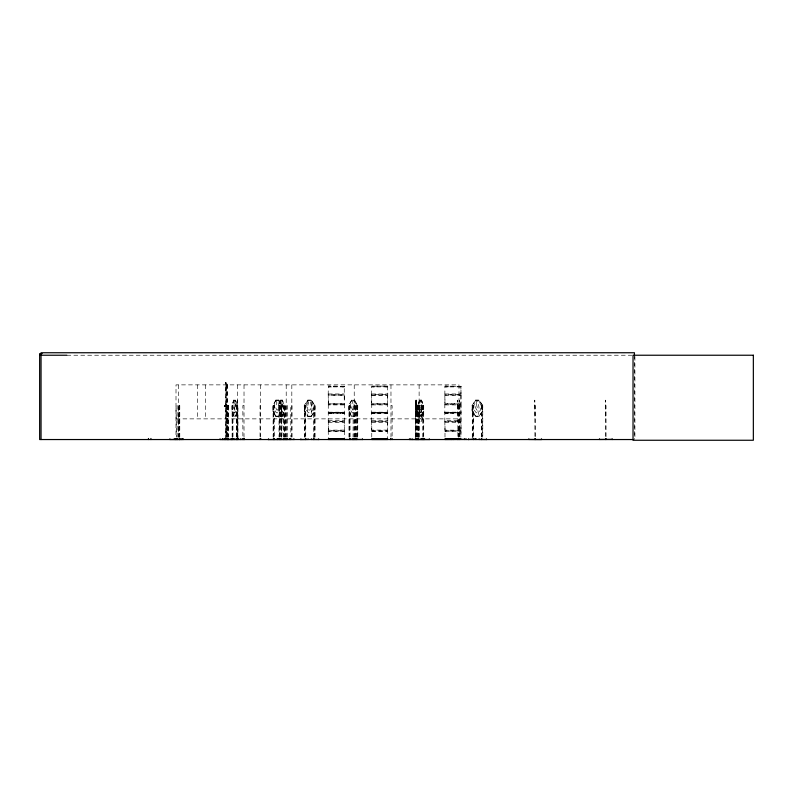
<?xml version="1.0" encoding="UTF-8"?>
<svg xmlns="http://www.w3.org/2000/svg" width="793" height="793" viewBox="0 0 793 793"><rect width="100%" height="100%" fill="white"/><g stroke="black" fill="none" stroke-linecap="round" stroke-linejoin="round"><path stroke-width="0.59" stroke-dasharray="3.96 2.97" d="M328.371 426.188L328.262 430.589L344.39 430.629L344.251 438.985M328.371 399.434L328.213 403.924L344.41 403.924L344.251 426.188M344.251 399.434L344.251 386.082L344.231 386.905M371.768 426.188L371.768 438.985M371.768 399.434L371.6 403.924L387.767 403.885L387.638 404.916M387.638 426.188L387.797 421.281L371.62 421.242L371.758 404.817M387.638 399.434L387.797 394.537L371.62 394.498L371.729 386.082L387.777 386.132L371.709 386.122M444.992 426.188L444.992 438.985M444.992 399.434L444.833 403.924L461.03 403.924L461.07 430.877L444.863 431.114M461.05 394.706L461.03 403.964M224.231 406.244C226.283 408.207 224.201 403.181 224.231 406.72M224.409 406.264C224.399 407.939 224.399 404.202 224.409 405.867M226.005 406.581L225.995 405.372L225.995 406.769L226.005 405.56L228.315 405.53L228.315 437.092M227.125 406.581L227.115 405.372L227.095 437.092M227.829 405.372C228.969 409.654 228.959 402.477 227.829 406.769M228.721 406.264C228.701 407.939 228.701 404.202 228.721 405.867M225.291 405.372L225.291 406.769M227.115 406.769L227.115 405.372M415.502 405.094L415.8 416.275L416.345 416.275L416.494 405.084L416.137 412.786L415.611 409.575M415.8 416.275L416.206 400.098L416.731 439.54M344.35 386.409L328.312 386.082L328.183 394.656L344.43 394.617M328.282 404.509L328.213 421.281L344.37 421.252M344.251 404.916L328.371 404.916M344.39 430.668L344.251 422.183M387.638 431.66L387.658 422.183M460.921 386.389L444.932 386.082L444.833 394.537L461.04 394.627M444.823 404.004L444.833 421.281L461.001 421.252M328.213 394.577L328.352 403.34L344.261 403.34L344.261 395.529L328.352 395.529M344.261 430.084L328.371 430.133L328.243 421.252M415.671 439.54L415.611 405.53L415.81 400.237L416.335 400.237M460.892 395.439L460.892 403.34L444.982 403.34L444.823 394.577M460.892 430.183L444.992 430.133L444.823 421.321M416.196 407.899L415.958 410.001L416.206 400.931M415.552 405.53L415.938 400.098M416.206 416.275L416.593 410.833M283.626 437.112L283.527 405.064L284.499 405.53L284.499 437.112M235.511 416.275L237.365 410.833L235.63 416.275L233.687 416.275L235.511 400.098L237.246 405.53L237.285 437.112M344.251 412.826L328.183 412.618L344.311 412.449L344.311 413.163M371.679 413.123L387.836 412.994M420.112 406.323L419.507 413.302L420.112 415.393L420.736 415.393L421.37 410.933L420.736 406.323L419.993 406.323M461.04 412.618L444.814 412.578L461.02 412.697M279.314 405.064L279.423 437.112M307.813 405.53L308.933 400.931L310.162 400.931L311.252 405.53M461.011 431.124L460.872 438.985M328.193 403.964L328.292 404.499M371.659 394.458L371.748 403.34L387.658 403.34L387.807 404.004M371.59 403.964L371.729 404.638M371.62 421.291L371.748 430.084L387.658 430.084M280.682 400.098C278.165 405.421 278.155 411.111 280.682 416.275M280.712 400.237L279.007 405.53L279.017 437.112M282.288 416.137L284.172 410.883L282.308 416.275M479.15 400.237L475.631 400.237L473.907 405.53L473.907 409.575L476.216 412.786L478.506 412.786L480.766 409.575L480.766 405.53L479.071 400.237L482.58 405.53L482.531 437.112M233.687 416.275L231.952 410.833L232.022 405.481L233.816 400.098M419.596 400.098L417.643 405.53L417.643 416.226L419.477 421.668M417.772 405.53L419.626 400.237M419.477 405.491L417.514 410.933L419.477 416.275L421.519 416.275L423.412 410.883L423.412 405.481L421.519 400.098L419.477 400.098M421.361 416.137L423.224 410.833L420.736 400.931M421.39 416.275L423.353 410.833L421.271 405.491M421.271 421.668L423.224 416.226M344.34 404.46L328.262 404.41M344.34 421.817L328.262 421.777M460.961 404.46L444.863 404.371M328.233 430.629L328.371 438.985M344.35 395.033L328.262 395.033M371.62 430.629L387.767 430.629M342.229 386.895L343.627 386.895M342.229 413.639L343.627 413.639M385.626 386.895L387.014 386.895M385.626 413.639L387.014 413.639M458.85 386.895L460.247 386.895M458.85 413.639L460.247 413.639M275.885 416.275L272.99 410.833L272.891 405.481L275.885 400.098M275.934 400.237L273.089 405.53L273.109 437.112M278.72 416.275L281.624 410.833M275.786 400.098L278.819 400.098L281.713 405.481L281.713 410.883L278.819 416.275L275.786 416.275L272.891 410.883L275.934 416.137M351.745 400.098L348.841 405.53L348.751 410.883L351.636 416.275L354.679 416.275L357.574 410.883L354.53 416.137M354.58 416.275L357.474 410.833L357.574 405.481L354.58 400.098L351.636 400.098L348.751 405.481L350.07 405.53L350.07 437.112M311.252 407.899L310.083 410.001L308.933 410.001L307.813 407.899M329.115 386.895L331.583 386.895M329.115 413.639L331.583 413.639M372.512 386.895L374.98 386.895M372.512 413.639L374.98 413.639M445.735 386.895L448.204 386.895M445.735 413.639L448.204 413.639M311.381 416.275L307.743 416.275L304.244 410.883L304.244 405.481L307.823 400.098L311.381 400.098M307.882 400.237L304.433 405.53L304.522 437.112M311.252 416.137L314.89 410.883L314.89 405.481L311.302 400.098L311.302 416.275L314.89 410.883M479.071 416.137L482.699 410.883L479.121 416.275L475.572 416.275L472.083 410.883L472.083 405.481L475.651 400.098M475.711 400.237L472.271 405.53L472.271 439.54M355.195 437.092L355.155 405.471M344.36 386.35L328.312 386.082L328.391 386.905M387.628 386.102L387.787 394.498M387.628 412.846L371.58 412.578L387.638 412.756M460.852 412.846L444.992 412.756M328.371 412.756L344.281 412.776M328.371 412.241L344.251 412.241L344.251 413.639L328.371 413.639L328.401 412.241L344.231 412.261M387.628 386.905L371.778 386.905M371.768 412.241L387.638 412.241L371.798 412.241M387.628 413.649L371.798 413.639M460.852 386.905L445.012 386.905M460.852 413.619L445.032 413.639M419.021 405.431L418.991 437.092M473.233 405.501L473.223 437.112M344.212 386.895L328.401 386.895M356.602 405.114L357.772 405.53L357.772 437.112M344.35 413.153L328.342 413.133M444.932 386.082L461.011 386.379M305.364 405.52L305.464 437.112M387.668 412.796L371.58 413.044M280.821 405.064L281.921 405.53L281.921 437.112M66.899 355.234L631.793 355.234M227.254 384.169L225.985 384.169L225.946 437.092M226.124 387.658L226.124 389.74M328.352 393.962L344.261 393.962M371.748 393.962L387.658 393.962M444.982 393.962L460.892 393.962L460.931 386.082L461.011 394.547M371.659 395.033L387.767 394.983M461.001 394.983L444.853 394.944M371.748 395.529L387.658 395.529L387.638 403.34M444.982 395.529L460.892 395.529M237.523 400.098L237.365 439.54M280.553 400.098L282.437 400.098L284.172 405.481L284.172 410.883M235.61 400.237L233.717 400.237L232.845 405.53L232.845 409.575L234.004 412.786L235.184 412.786L236.364 409.575L235.481 400.237M278.779 400.237L275.835 400.237L274.418 405.53L274.418 409.575L276.291 412.786L278.194 412.786L280.098 409.575L280.098 405.53L278.67 400.237M282.407 400.237L280.583 400.237L279.741 405.53L279.741 409.575L280.861 412.786L281.991 412.786L283.141 409.575L282.288 400.237M311.332 400.237L307.803 400.237L306.078 405.53L306.078 409.575L308.388 412.786L310.687 412.786L312.957 409.575L312.957 405.53L311.252 400.237L314.771 405.53M354.63 400.237L351.686 400.237L350.278 405.53L350.278 409.575L352.151 412.786L354.045 412.786L355.958 409.575L355.958 405.53L354.53 400.237L357.375 405.53M421.489 400.237L419.507 400.237L418.575 409.575L419.814 412.786L421.063 412.786L422.282 409.575L421.361 400.237L423.224 405.53L423.224 437.112M235.025 400.931L234.312 400.931L233.717 405.53L234.312 410.001L234.897 410.001L235.471 407.899L234.897 400.931M281.852 400.931L281.158 400.931L280.583 405.53L281.158 410.001L281.723 410.001L282.278 407.899L281.723 400.931M353.698 400.931L352.647 400.931L351.686 405.53L351.686 407.899L352.647 410.001L353.599 410.001L354.521 407.899L353.599 400.931M420.855 400.931L420.112 400.931L419.507 405.53L419.507 407.899L420.112 410.001L420.736 410.001L421.37 405.53L419.348 405.491M477.981 400.931L476.762 400.931L475.641 405.53L475.641 407.899L476.762 410.001L477.901 410.001L479.071 407.899L477.901 400.931M387.767 404.371L371.669 404.46M226.263 404.926L226.828 404.926L226.828 407.215L226.263 407.215M371.768 404.916L387.658 404.916L387.787 421.242M444.992 404.916L460.892 404.916L460.892 420.706L444.982 420.706M232.428 405.481L232.508 437.112M273.803 405.481L273.892 437.112M356.602 405.481L356.672 437.112M422.689 405.481L422.828 437.112M481.52 405.481L482.778 405.53L482.778 438.331M244.026 405.53L242.866 405.53L242.866 437.092M260.619 405.53L260.045 405.53L260.045 437.092M272.891 405.481L274.219 405.53L274.219 437.112M278.819 405.481L279.889 405.53L279.889 437.112M304.244 405.481L305.721 405.53L305.721 437.112M390.969 405.53L392.129 405.53L392.119 437.092M416.107 437.112L415.8 400.098L416.345 400.098L416.731 405.53M416.593 405.53L417.177 405.53L417.177 437.112M419.12 405.53L417.584 405.481L417.584 416.275M457.73 405.481L458.988 405.53M459.325 405.481L459.91 405.53L459.91 439.54M472.083 405.481L473.471 405.53L473.471 437.112M534.779 405.481L535.364 405.53L535.364 439.54M605.455 405.481L606.04 405.53L606.04 439.54M226.689 405.758L226.689 406.373M226.005 405.927L225.301 406.254M227.115 405.927L227.829 405.927M225.291 406.214L226.005 406.214M227.115 406.214L227.829 406.214M226.124 410.536L226.124 412.608M231.903 410.883L233.816 416.275M348.95 410.833L351.745 416.275M415.552 410.833L415.938 416.275M417.455 410.883L419.626 416.137M472.083 410.883L475.711 416.137L479.15 416.137M237.186 411.983L237.186 428.161M444.962 413.133L460.852 412.776M233.717 416.137L235.61 416.137M275.835 416.137L278.779 416.137M280.583 416.137L282.407 416.137M307.803 416.137L311.332 416.137M351.686 416.137L354.63 416.137M415.81 416.137L416.335 416.137M419.507 416.137L421.489 416.137M282.437 416.275L280.553 416.275L278.878 410.833M423.095 416.226L421.39 421.668L419.348 421.668L417.514 416.226M457.868 416.275L457.73 400.098L457.868 437.112M459.464 416.275L459.325 400.098L459.464 437.112M534.918 416.275L534.779 400.098L534.918 437.112M605.594 416.275L605.455 400.098L605.594 437.112M176.006 418.873L458.988 418.873M328.352 420.706L344.261 420.706M371.748 420.706L387.658 420.706M371.659 421.777L387.767 421.737M444.863 421.737L461.001 421.737M328.352 422.282L344.261 422.282M371.748 422.282L387.658 422.282M444.982 422.282L460.892 422.282L460.892 430.133M444.863 430.629L461.001 430.629M226.124 431.174L226.124 433.256M328.243 431.114L344.37 431.114M371.639 431.114L387.767 431.114M344.261 431.66L328.352 431.57M371.748 431.66L387.658 431.66L387.638 438.985M444.982 431.66L460.892 431.66L460.892 437.042M481.569 405.114L481.579 439.54M349.614 405.53L349.743 437.112M422.788 405.193L423.73 405.53L423.73 437.112M418.139 405.114L418.179 437.112M226.134 383.981L225.579 382.583M482.699 405.481L479.121 400.098L475.572 400.098L479.121 416.275M475.651 416.275L472.192 410.833L472.162 405.481M278.72 400.098L281.624 405.53L281.594 437.112M344.39 403.885L344.251 403.34M421.39 400.098L423.353 405.53M419.596 416.275L417.643 410.833L419.507 405.629L418.575 414.977L419.814 418.179L421.063 418.179L422.282 414.977L421.361 405.629M237.365 405.53L235.63 400.098L233.687 400.098L231.952 405.53L232.993 405.53L232.993 437.112M282.308 400.098L284.112 405.53M416.196 400.237L416.394 405.53M416.018 405.51L415.998 437.112M416.067 400.931L416.196 405.53M634.915 356.454L634.915 439.54M634.43 355.234L634.43 439.54M482.501 405.53L482.501 410.833M481.837 405.53L481.837 437.112M472.529 405.53L472.529 437.112M458.988 437.092L458.988 384.873L176.006 384.873L175.996 437.092M458.314 405.53L458.314 439.54M423.165 410.883L423.165 416.275M419.12 384.873L419.12 437.092M418.694 405.53L418.694 439.54M418.298 405.53L418.298 437.112M418.02 405.53L418.02 437.092M417.891 405.53L417.782 437.112M417.068 405.53L417.068 437.112M415.532 405.084L415.562 437.112M390.969 384.873L390.979 437.092M357.445 405.53L357.445 437.112M356.989 405.53L356.989 439.54M355.323 437.092L355.323 405.53L353.153 405.074L353.073 437.092M354.223 384.873L354.223 437.092M354.084 405.53L354.084 437.092M349.287 405.53L349.287 437.112M348.97 405.53L348.97 437.112M315.029 437.112L315.029 405.53L313.76 405.114L313.83 439.54M314.811 405.481L314.771 439.54M314.078 405.53L314.078 437.112M307.743 400.098L307.743 416.275L304.353 410.833L304.324 405.481M304.78 405.53L304.78 437.112M291.953 437.092L291.953 405.53L290.724 405.53L290.853 437.092M291.824 384.873L291.824 437.092M287.353 437.092L287.353 405.53L284.994 405.53L284.994 437.092M286.204 384.873L286.204 437.092M285.995 405.53L285.995 437.092M285.212 405.53L285.212 437.092M284.043 405.481L284.033 439.54M281.138 405.53L281.138 439.54M280.831 405.084L280.811 437.112M279.483 405.53L279.483 437.112M273.436 405.53L273.436 437.112M260.619 384.873L260.619 437.092M244.016 384.873L244.016 438.301M237.959 439.54L237.959 405.53L236.344 405.53L236.344 437.092M237.771 405.53L237.771 437.112M237.563 384.873L237.523 437.112M236.879 405.53L236.879 437.112M236.562 405.53L236.562 437.092M232.597 405.53L232.597 439.54M232.081 405.53L232.111 437.112M228.097 405.53L228.097 437.092M227.849 405.53L227.849 437.092M227.72 405.53L227.72 437.092M227.313 384.873L227.313 437.092M227.105 384.169L227.254 439.362M226.61 384.873L226.62 437.092M226.134 439.54L226.134 382.305L225.579 382.305L225.579 439.54M205.694 384.873L205.694 418.873M197.427 384.873L197.427 418.873M179.783 437.092L179.783 405.53L178.445 405.53L178.445 437.092M179.664 405.53L179.664 437.092M179.446 405.53L179.466 437.092M178.97 405.53L178.97 437.092M178.663 384.873L178.663 437.092M177.156 437.092L177.156 405.53L175.996 405.53L176.442 437.092M418.863 409.119L419.864 413.193L418.813 417.396L420.181 413.956L421.46 417.465L420.508 413.173L421.499 409.119L420.201 412.37L418.863 409.119M276.797 400.931L275.825 407.899L276.797 410.001L277.738 410.001L278.66 405.53L277.738 400.931L276.797 400.931M445.012 412.231L460.872 412.241L445.032 412.241"/><path stroke-width="1.19" d="M182.598 439.51L182.598 438.836M232.765 439.51L232.765 438.836M422.045 439.54L422.074 438.479M284.945 439.431L284.885 438.658M226.52 439.362L226.164 438.658M237.989 439.431L237.959 438.658M423.343 439.451L423.313 438.836M226.174 439.51L226.431 438.896M268.024 439.54L294.53 439.471M300.319 439.54L308.041 439.451M468.068 439.54L475.859 438.896M175.184 439.431L175.203 438.896M228.315 439.362L228.206 438.658M390.087 439.51L390.79 439.362M277.738 439.451L277.798 438.896M183.133 439.451L169.841 439.51L169.851 438.836M468.504 439.451L468.584 438.896L468.653 439.54M230.089 439.451L230.168 438.896L230.238 439.54M224.528 439.451L224.617 438.896L224.697 439.54M42.128 353.638L39.65 353.638L39.65 439.54L633.191 439.54M39.65 355.234L66.85 355.234M328.371 438.985L344.251 438.985M371.768 438.985L387.638 438.985M444.992 438.985L460.872 438.985M328.342 439.213L344.281 439.213M371.729 439.193L387.668 439.213M444.962 439.213L460.902 439.213M244.759 439.451L220.008 439.51L220.018 438.836M260.709 438.479L260.996 439.451M319.232 439.51L311.51 439.451M328.352 439.491L362.847 439.471M371.748 439.491L387.658 439.491M429.618 439.51L409.347 439.51L409.416 438.836M444.982 439.491L466.066 439.362M486.981 439.51L479.269 439.451M612.196 439.362L599.439 439.451L599.439 438.836M175.957 439.54L176.006 438.658M459.335 439.451L459.246 438.896M459.197 439.431L459.078 438.836M354.57 439.451L354.481 438.896M421.222 439.451L421.133 438.896M417.931 439.431L417.891 438.658M290.793 439.451L290.724 438.658M290.278 439.431L290.258 438.896M289.524 439.451L289.455 438.896M283.22 439.451L283.151 438.896L283.071 439.54M231.665 439.451L231.606 438.896L231.546 439.54M222.595 439.451L222.526 438.896M362.5 439.451L362.441 438.896L362.381 439.54M286.65 439.451L286.58 438.896M278.571 439.431L278.531 438.836M283.686 439.54L283.577 438.658M410.635 439.451L410.615 438.836M634.43 355.234L634.43 352.746L41.048 352.746L41.048 439.54M612.196 438.836L612.196 439.54M606.04 438.658L606.04 439.54M605.594 438.658L605.594 439.54M541.52 438.836L541.52 439.54L528.772 439.451L528.772 438.836M535.364 438.658L535.364 439.54M534.918 438.658L534.918 439.54M486.406 438.836L486.406 439.54M481.728 438.658L481.728 439.54M481.47 438.658L481.47 439.54M479.121 438.836L479.121 439.54M475.929 438.836L475.929 439.54M473.58 438.658L473.58 439.54M473.332 438.658L473.332 439.54M466.066 438.836L466.066 439.54M464.47 438.836L464.47 439.54M459.91 438.658L459.91 439.54M459.464 438.658L459.464 439.54M458.314 438.658L458.314 439.54M457.868 438.658L457.868 439.54M457.7 438.658L457.71 439.54M453.309 438.836L453.309 439.54M451.713 438.836L451.713 439.54M424.552 438.479L424.552 439.54M423.631 438.836L423.631 439.54M423.165 438.658L423.165 439.54M422.768 438.658L422.768 439.54M421.053 438.836L421.053 439.54M418.754 438.658L418.754 439.54M418.357 438.658L418.357 439.54M417.921 438.896L417.99 439.54M417.316 438.836L417.316 439.54M417.049 438.658L417.049 439.54M416.612 438.658L416.612 439.54M416.117 438.658L416.117 439.54M415.681 438.658L415.681 439.54M412.211 438.836L412.211 439.54M392.257 438.658L392.257 439.54M390.88 438.836L390.88 439.54M390.8 438.836L390.8 439.54M356.9 438.658L356.9 439.54M356.572 438.658L356.572 439.54M355.898 438.836L355.898 439.54M355.442 438.658L355.314 439.54M354.312 438.836L354.392 439.54M354.055 438.479L354.055 439.54M353.718 438.836L353.718 439.54M353.024 438.836L353.024 439.54M352.935 438.658L352.935 439.54M352.161 438.836L352.161 439.54M350.159 438.658L350.159 439.54M349.842 438.658L349.842 439.54M344.36 438.836L344.36 439.54M318.647 438.836L318.647 439.54M313.969 438.658L313.969 439.54M313.721 438.658L313.721 439.54M311.362 438.836L311.362 439.54M308.18 438.836L308.18 439.54M305.83 438.658L305.83 439.54M305.573 438.658L305.573 439.54M300.894 438.836L300.894 439.54M293.866 438.836L293.866 439.54M290.595 438.658L290.595 439.54M290.169 438.836L290.179 439.54M289.376 438.836L289.376 439.54M287.482 438.658L287.482 439.54M286.521 438.836L286.521 439.54M286.214 438.479L286.114 439.54M286.035 438.836L286.035 439.54M285.103 438.658L285.103 439.54M284.994 438.836L284.994 439.54M283.983 438.658L283.983 439.54M281.049 438.658L281.049 439.54M280.722 438.658L280.722 439.54M279.949 438.658L279.949 439.54M279.542 438.658L279.542 439.54M277.857 438.836L277.857 439.54M277.163 438.836L277.163 439.54M274.309 438.658L274.309 439.54M273.981 438.658L273.981 439.54M273.337 438.836L273.337 439.54M268.5 438.836L268.5 439.54M259.975 438.658L259.985 439.54M244.194 438.836L244.194 439.54M244.115 438.836L244.115 439.54M243.411 438.836L243.411 439.54M242.737 438.658L242.737 439.54M240.725 438.836L240.725 439.54M238.039 438.836L238.039 439.54M237.523 438.658L237.523 439.54M237.226 438.658L237.226 439.54M236.829 438.658L236.829 439.54M236.443 438.658L236.443 439.54M236.225 438.658L236.225 439.54M234.421 438.836L234.421 439.54M233.053 438.658L233.053 439.54M232.646 438.658L232.646 439.54M231.843 438.836L231.843 439.54M231.368 438.836L231.368 439.54M228.424 438.658L228.424 439.54M228.404 438.836L228.404 439.54M227.968 438.658L227.968 439.54M227.839 438.658L227.839 439.54M227.422 438.479L227.422 439.54M227.254 438.658L227.254 439.54M225.856 438.658L225.856 439.54M225.767 438.479L225.668 439.54M223.933 438.836L223.933 439.54M222.466 438.836L222.466 439.54M183.262 438.836L183.262 439.54M181.587 438.836L181.587 439.54M179.882 438.658L179.882 439.54M179.773 438.658L179.773 439.54M179.555 438.658L179.565 439.54M179.327 438.479L179.327 439.54M177.573 438.479L177.573 439.54M177.285 438.658L177.285 439.54M176.433 438.479L176.433 439.54M175.828 438.836L175.828 439.54M175.283 438.836L175.283 439.54M174.182 438.836L174.182 439.54M150.928 438.479L150.928 439.54M148.45 438.479L148.45 439.54M753.35 355.234L633.032 355.234L633.032 440.254L753.35 440.254L753.35 355.234M429.38 439.451L429.34 438.896L429.3 439.54"/></g></svg>
